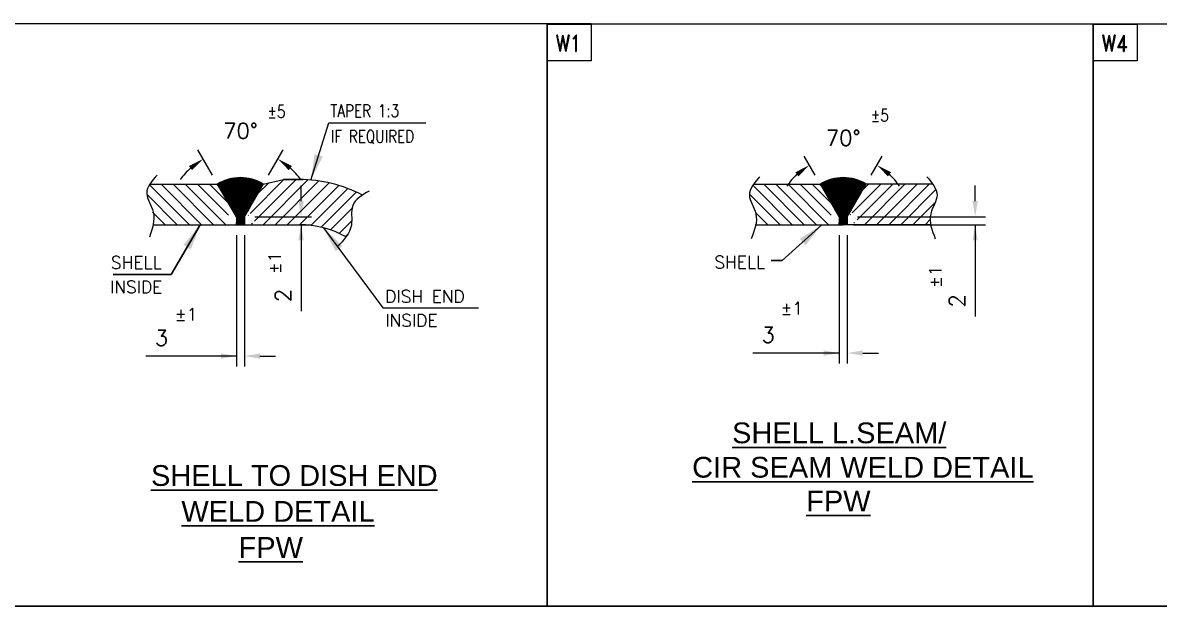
# Model space of a CAD drawing. Header units: inches. Extents: x 26960 to 35074, y -20333 to -19295.
# Drawn here: x 27200.8 to 27310.4, y -19666.7 to -19610.5 of the extents above; entities that cross this region are included whole.
import ezdxf

# ---------------------------------------------------------------- set-up
doc = ezdxf.new("R2010")
doc.units = ezdxf.units.IN
doc.header["$LTSCALE"] = 200
doc.header["$MEASUREMENT"] = 0
doc.linetypes.add('DASHED', pattern=[0.75, 0.5, -0.25])
for name, color, linetype, lineweight in [('AM_5', 3, 'Continuous', 15), ('HAT', 8, 'Continuous', 9), ('OBJECT', 7, 'Continuous', 18)]:
    doc.layers.add(name, color=color, linetype=linetype, lineweight=lineweight)
for name, color, linetype in [('DIM', 1, 'Continuous'), ('DIMENSION', 8, 'Continuous'), ('EQ', 7, 'Continuous'), ('EQPT', 6, 'Continuous'), ('hatch', 120, 'Continuous'), ('text', 3, 'Continuous')]:
    doc.layers.add(name, color=color, linetype=linetype)
doc.styles.add('ARIAL', font='arial.ttf')
doc.styles.add('ROMAND', font='romand.shx', dxfattribs={"width": 0.8})
doc.styles.add('ROMANS', font='romans.shx')
doc.styles.add('RS', font='ROMANS.shx', dxfattribs={"width": 0.8})
doc.dimstyles.new('VEP-5', dxfattribs={"dimscale": 0, "dimtxt": 2.5, "dimasz": 2.5, "dimexe": 1, "dimexo": 1, "dimgap": 1, "dimtad": 1, "dimdec": 0, "dimlfac": 20, "dimzin": 9, "dimdsep": 46, "dimtxsty": 'ROMANS', "dimcen": 0, "dimclrd": 256, "dimclre": 256, "dimclrt": 40, "dimadec": 0, "dimazin": 0, "dimtfac": 1, "dimtdec": 0, "dimtofl": 0, "dimtmove": 0, "dimatfit": 3, "dimfxl": 1.25, "dimlwd": -1, "dimlwe": -1, "dimarcsym": 0})
doc.dimstyles.new('VEP-8', dxfattribs={"dimscale": 0, "dimtxt": 2.5, "dimasz": 2.5, "dimexe": 1, "dimexo": 1, "dimgap": 1, "dimtad": 1, "dimdec": 0, "dimlfac": 20, "dimzin": 12, "dimdsep": 46, "dimtxsty": 'ROMANS', "dimcen": 0, "dimclrd": 256, "dimclre": 256, "dimclrt": 40, "dimadec": 0, "dimazin": 3, "dimtfac": 1, "dimtdec": 0, "dimtofl": 0, "dimtmove": 0, "dimatfit": 3, "dimfxl": 1, "dimlwd": -1, "dimlwe": -1, "dimarcsym": 0})

# ---------------------------------------------------------------- blocks, each defined once
blk = doc.blocks.new('*D95')
at = {"layer": 'AM_5', "transparency": 16777216}
for p, q in [((27227.63, -19627.65), (27227.63, -19626.15)), ((27223.17, -19629.15), (27228.63, -19629.15)), ((27223.17, -19629.92), (27228.63, -19629.92)), ((27227.63, -19629.92), (27227.63, -19638.25)), ((27227.63, -19631.42), (27227.63, -19632.92))]:
    blk.add_line(p, q, dxfattribs=at)
for points in [[(27227.38, -19627.65), (27227.88, -19627.65), (27227.63, -19629.15)], [(27227.88, -19631.42), (27227.38, -19631.42), (27227.63, -19629.92)]]:
    blk.add_solid(points, dxfattribs=at)
at = {"layer": 'Defpoints', "color": 0, "transparency": 16777216}
for p in [(27222.17, -19629.15), (27222.17, -19629.92), (27227.63, -19629.92)]:
    blk.add_point(p, dxfattribs=at)
at = {"layer": 'AM_5', "color": 40, "transparency": 16777216, "insert": (27225.88, -19636.75), "char_height": 1.5, "attachment_point": 5, "rotation": 90, "style": 'ROMANS'}
blk.add_mtext('2', dxfattribs=at)
blk = doc.blocks.new('*D96')
at = {"layer": 'AM_5', "transparency": 16777216}
for p, q in [((27221.4, -19630.92), (27221.4, -19643.58)), ((27222.17, -19630.92), (27222.17, -19643.58)), ((27221.4, -19642.58), (27212.67, -19642.58)), ((27219.9, -19642.58), (27218.4, -19642.58)), ((27223.67, -19642.58), (27225.17, -19642.58))]:
    blk.add_line(p, q, dxfattribs=at)
for points in [[(27219.9, -19642.83), (27219.9, -19642.33), (27221.4, -19642.58)], [(27223.67, -19642.33), (27223.67, -19642.83), (27222.17, -19642.58)]]:
    blk.add_solid(points, dxfattribs=at)
at = {"layer": 'Defpoints', "color": 0, "transparency": 16777216}
for p in [(27221.4, -19629.92), (27222.17, -19629.92), (27222.17, -19642.58)]:
    blk.add_point(p, dxfattribs=at)
at = {"layer": 'AM_5', "color": 40, "transparency": 16777216, "insert": (27214.17, -19640.83), "char_height": 1.5, "attachment_point": 5, "style": 'ROMANS'}
blk.add_mtext('3', dxfattribs=at)
blk = doc.blocks.new('*D97')
at = {"layer": 'AM_5', "transparency": 16777216}
for p, q in [((27219.09, -19625.15), (27217.69, -19622.72)), ((27224.48, -19625.15), (27225.89, -19622.72))]:
    blk.add_line(p, q, dxfattribs=at)
for start, end in [(131.962, 143.9241), (36.0759, 48.038)]:
    blk.add_arc((27221.79, -19629.82), 7.2, start, end, dxfattribs=at)
for points in [[(27217.12, -19624.67), (27216.83, -19624.27), (27218.19, -19623.59)], [(27226.75, -19624.27), (27226.45, -19624.67), (27225.39, -19623.59)]]:
    blk.add_solid(points, dxfattribs=at)
at = {"layer": 'Defpoints', "color": 0, "transparency": 16777216}
for p in [(27223.04, -19622.74), (27219.59, -19626.02), (27223.98, -19626.02), (27221.4, -19629.15), (27222.17, -19629.15)]:
    blk.add_point(p, dxfattribs=at)
at = {"layer": 'AM_5', "color": 40, "transparency": 16777216, "insert": (27221.79, -19620.88), "char_height": 1.5, "attachment_point": 5, "style": 'ROMANS'}
blk.add_mtext('70%%D', dxfattribs=at)
blk = doc.blocks.new('*D98')
at = {"layer": 'AM_5', "transparency": 16777216}
for p, q in [((27292.61, -19627.65), (27292.61, -19626.15)), ((27281.28, -19629.15), (27293.61, -19629.15)), ((27281.28, -19629.92), (27293.61, -19629.92)), ((27292.61, -19629.92), (27292.61, -19638.77)), ((27292.61, -19631.42), (27292.61, -19632.92))]:
    blk.add_line(p, q, dxfattribs=at)
for points in [[(27292.36, -19627.65), (27292.86, -19627.65), (27292.61, -19629.15)], [(27292.86, -19631.42), (27292.36, -19631.42), (27292.61, -19629.92)]]:
    blk.add_solid(points, dxfattribs=at)
at = {"layer": 'Defpoints', "color": 0, "transparency": 16777216}
for p in [(27280.28, -19629.15), (27280.28, -19629.92), (27292.61, -19629.92)]:
    blk.add_point(p, dxfattribs=at)
at = {"layer": 'AM_5', "color": 40, "transparency": 16777216, "insert": (27290.86, -19637.27), "char_height": 1.5, "attachment_point": 5, "rotation": 90, "style": 'ROMANS'}
blk.add_mtext('2', dxfattribs=at)
blk = doc.blocks.new('*D99')
at = {"layer": 'AM_5', "transparency": 16777216}
for p, q in [((27279.5, -19630.92), (27279.5, -19643.29)), ((27280.28, -19630.92), (27280.28, -19643.29)), ((27279.5, -19642.29), (27271.17, -19642.29)), ((27278, -19642.29), (27276.5, -19642.29)), ((27281.78, -19642.29), (27283.28, -19642.29))]:
    blk.add_line(p, q, dxfattribs=at)
for points in [[(27278, -19642.54), (27278, -19642.04), (27279.5, -19642.29)], [(27281.78, -19642.04), (27281.78, -19642.54), (27280.28, -19642.29)]]:
    blk.add_solid(points, dxfattribs=at)
at = {"layer": 'Defpoints', "color": 0, "transparency": 16777216}
for p in [(27279.5, -19629.92), (27280.28, -19629.92), (27280.28, -19642.29)]:
    blk.add_point(p, dxfattribs=at)
at = {"layer": 'AM_5', "color": 40, "transparency": 16777216, "insert": (27272.67, -19640.54), "char_height": 1.5, "attachment_point": 5, "style": 'ROMANS'}
blk.add_mtext('3', dxfattribs=at)
blk = doc.blocks.new('*D100')
at = {"layer": 'AM_5', "transparency": 16777216}
for p, q in [((27277.19, -19625.15), (27276.13, -19623.31)), ((27282.59, -19625.15), (27283.65, -19623.31))]:
    blk.add_line(p, q, dxfattribs=at)
for start, end in [(133.2143, 146.4286), (33.5714, 46.7857)]:
    blk.add_arc((27279.89, -19629.82), 6.52, start, end, dxfattribs=at)
for points in [[(27275.57, -19625.27), (27275.28, -19624.87), (27276.63, -19624.18)], [(27284.5, -19624.87), (27284.2, -19625.27), (27283.15, -19624.18)]]:
    blk.add_solid(points, dxfattribs=at)
at = {"layer": 'Defpoints', "color": 0, "transparency": 16777216}
for p in [(27281.02, -19623.4), (27277.69, -19626.02), (27282.09, -19626.02), (27279.5, -19629.15), (27280.28, -19629.15)]:
    blk.add_point(p, dxfattribs=at)
at = {"layer": 'AM_5', "color": 40, "transparency": 16777216, "insert": (27279.89, -19621.56), "char_height": 1.5, "attachment_point": 5, "style": 'ROMANS'}
blk.add_mtext('70%%D', dxfattribs=at)

msp = doc.modelspace()

# ---------------------------------------------------------------- hatches: boundary and pattern name
at = {"linetype": 'DASHED'}
h = msp.add_hatch(dxfattribs=at)
h.set_pattern_fill('ANSI37', color=5, scale=0.025)
h.set_pattern_definition([(45, (0, -10.1004485), (-0.0022097086912, 0.0022097086912), []), (135, (0, -10.1004485), (-0.0022097086912, -0.0022097086912), [])])
edge = h.paths.add_edge_path()
edge.add_arc((27221.78855, -19629.49864), 4.11449, 57.7370387, 122.2629613)
edge.add_line((27219.59222, -19626.0194), (27221.12378, -19628.67214))
edge.add_ellipse((27221.77697, -19629.51713), major_axis=(1.35806, 0), ratio=0.709682324, start_angle=60.3399087, end_angle=118.7490649, ccw=False)
edge.add_line((27222.44901, -19628.67962), (27223.98489, -19626.0194))
edge = h.paths.add_edge_path()
edge.add_line((27222.17488, -19629.15443), (27222.44901, -19628.67962))
edge.add_ellipse((27221.77697, -19629.51713), major_axis=(1.35806, 0), ratio=0.709682324, start_angle=60.3399087, end_angle=118.7490649)
edge.add_line((27221.12378, -19628.67214), (27221.40223, -19629.15443))
edge.add_line((27221.40223, -19629.15443), (27221.40223, -19629.91966))
edge.add_line((27221.40223, -19629.91966), (27221.78855, -19629.91966))
edge.add_line((27221.78855, -19629.91966), (27222.17488, -19629.91966))
edge.add_line((27222.17488, -19629.91966), (27222.17488, -19629.15443))
at = {"layer": 'DIMENSION', "linetype": 'DASHED', "ltscale": 80}
h = msp.add_hatch(dxfattribs=at)
h.set_pattern_fill('ANSI37', color=5, scale=0.05, angle=269.9830004)
h.set_pattern_definition([(314.983000393, (0, -10.1004485), (0.0044207284251, 0.0044181059507), []), (44.983000393, (0, -10.1004485), (-0.0044181059507, 0.0044207284251), [])])
edge = h.paths.add_edge_path()
edge.add_arc((27279.88907, -19629.49864), 4.11449, 57.7370387, 122.2629613)
edge.add_line((27277.69273, -19626.0194), (27279.22429, -19628.67214))
edge.add_ellipse((27279.87748, -19629.51713), major_axis=(1.35806, 0), ratio=0.709682324, start_angle=60.3399087, end_angle=118.7490649, ccw=False)
edge.add_line((27280.54953, -19628.67962), (27282.08541, -19626.0194))
edge = h.paths.add_edge_path()
edge.add_line((27280.27539, -19629.15443), (27280.54953, -19628.67962))
edge.add_ellipse((27279.87748, -19629.51713), major_axis=(1.35806, 0), ratio=0.709682324, start_angle=60.3399087, end_angle=118.7490649)
edge.add_line((27279.22429, -19628.67214), (27279.50274, -19629.15443))
edge.add_line((27279.50274, -19629.15443), (27279.50274, -19629.91966))
edge.add_line((27279.50274, -19629.91966), (27279.88907, -19629.91966))
edge.add_line((27279.88907, -19629.91966), (27280.27539, -19629.91966))
edge.add_line((27280.27539, -19629.91966), (27280.27539, -19629.15443))
at = {"layer": 'HAT', "lineweight": 15, "ltscale": 0.02}
h = msp.add_hatch(dxfattribs=at)
h.set_pattern_fill('ANSI31', color=256, scale=0.260018, angle=90)
h.set_pattern_definition([(135, (19827.7288, -15865.9087), (-0.58375623, -0.58375623), [])])
edge = h.paths.add_edge_path()
edge.add_ellipse((27221.77697, -19629.51713), major_axis=(1.35806, 0), ratio=0.709682324, start_angle=118.7490649, end_angle=204.686504, ccw=False)
edge.add_line((27221.12378, -19628.67214), (27219.72474, -19626.24893))
edge.add_line((27219.72474, -19626.24893), (27219.49521, -19626.0194))
edge.add_line((27219.49521, -19626.0194), (27213.05495, -19626.0194))
edge.add_spline(control_points=[(27213.05495, -19626.0194), (27212.90942, -19626.36015), (27212.4716, -19627.26182), (27213.46762, -19628.5925), (27213.4284, -19629.56561), (27213.35896, -19629.91966)], knot_values=[25.813643442, 25.813643442, 25.813643442, 25.813643442, 62.193451336, 120.652531272, 153.865408337, 153.865408337, 153.865408337, 153.865408337], degree=3, periodic=0)
edge.add_line((27213.35896, -19629.91966), (27220.54303, -19629.91966))
h = msp.add_hatch(dxfattribs=at)
h.set_pattern_fill('ANSI31', color=256, scale=0.260018)
h.set_pattern_definition([(45, (19827.7288, -15865.9087), (-0.58375623, 0.58375623), [])])
edge = h.paths.add_edge_path()
edge.add_line((27231.91337, -19631.07357), (27232.13084, -19630.8561))
edge.add_spline(control_points=[(27232.13084, -19630.8561), (27232.301, -19630.58246), (27232.67386, -19629.72455), (27232.21189, -19627.82084), (27233.50886, -19627.07248), (27234.19237, -19626.67809)], knot_values=[0, 0, 0, 0, 29.860544609, 88.319624545, 153.454325464, 153.454325464, 153.454325464, 153.454325464], degree=3, periodic=0)
edge.add_arc((27227.47519, -19638.58405), 13.01233, 62.2261364, 90)
edge.add_line((27227.47519, -19625.57172), (27225.95258, -19625.57172))
edge.add_line((27225.95258, -19625.57172), (27223.98489, -19626.0194))
edge.add_line((27223.98489, -19626.0194), (27222.44901, -19628.67962))
edge.add_ellipse((27221.77697, -19629.51713), major_axis=(1.35806, 0), ratio=0.709682324, start_angle=-24.686504, end_angle=60.3399087, ccw=False)
edge.add_line((27223.03226, -19629.91966), (27226.90515, -19629.91966))
edge.add_line((27226.90515, -19629.91966), (27227.47519, -19629.91966))
edge.add_arc((27227.47519, -19639.03173), 9.11206, 60.852018, 90, ccw=False)
h = msp.add_hatch(dxfattribs=at)
h.set_pattern_fill('ANSI31', color=256, scale=0.260018, angle=90)
h.set_pattern_definition([(135, (19885.8293, -15865.9087), (-0.58375623, -0.58375623), [])])
edge = h.paths.add_edge_path()
edge.add_ellipse((27279.87748, -19629.51713), major_axis=(1.35806, 0), ratio=0.709682324, start_angle=118.7490649, end_angle=204.686504, ccw=False)
edge.add_line((27279.22429, -19628.67214), (27277.82525, -19626.24893))
edge.add_line((27277.82525, -19626.24893), (27277.59572, -19626.0194))
edge.add_line((27277.59572, -19626.0194), (27271.24967, -19626.0194))
edge.add_spline(control_points=[(27271.24967, -19626.0194), (27271.00994, -19626.36015), (27270.57211, -19627.26182), (27271.56813, -19628.5925), (27271.52891, -19629.56561), (27271.45947, -19629.91966)], knot_values=[25.813643442, 25.813643442, 25.813643442, 25.813643442, 62.193451336, 120.652531272, 153.865408337, 153.865408337, 153.865408337, 153.865408337], degree=3, periodic=0)
edge.add_line((27271.45947, -19629.91966), (27278.64354, -19629.91966))
h = msp.add_hatch(dxfattribs=at)
h.set_pattern_fill('ANSI31,_O', color=256, scale=0.260018)
h.set_pattern_definition([(45, (26403.0524, -19649.5135), (-0.5837574, 0.5837574), [])])
edge = h.paths.add_edge_path()
edge.add_line((27282.08541, -19626.0194), (27280.54953, -19628.67962))
edge.add_ellipse((27279.87748, -19629.51713), major_axis=(1.35806, 0), ratio=0.709682324, start_angle=-24.686504, end_angle=60.3399087, ccw=False)
edge.add_line((27281.11143, -19629.91966), (27288.27994, -19629.91966))
edge.add_spline(control_points=[(27288.76128, -19631.27312), (27288.44448, -19630.46519), (27287.882, -19629.03072), (27289.20602, -19627.26182), (27288.7682, -19626.36015), (27288.52846, -19626.0194)], knot_values=[25.813643442, 25.813643442, 25.813643442, 25.813643442, 101.195715176, 159.654795112, 196.034603006, 196.034603006, 196.034603006, 196.034603006], degree=3, periodic=0)
edge.add_line((27288.52846, -19626.0194), (27282.08541, -19626.0194))

# ---------------------------------------------------------------- linework, layer by layer
at = {"color": 32, "lineweight": 15}
for points in [[(27251.35385, -19610.60415), (27255.58228, -19610.60415), (27255.58228, -19614.12702), (27251.35385, -19614.12702)], [(27303.9963, -19610.60415), (27308.22474, -19610.60415), (27308.22474, -19614.12702), (27303.9963, -19614.12702)]]:
    msp.add_lwpolyline(points, close=True, dxfattribs=at)
at = {"layer": 'DIM', "color": 4, "lineweight": 15, "ltscale": 0.01}
for p, q in [((27222.7843, -19629.91966, 0.07344), (27226.90515, -19629.91966, 0.07344)), ((27280.88481, -19629.91966, 0.07344), (27285.00567, -19629.91966, 0.07344))]:
    msp.add_line(p, q, dxfattribs=at)
at = {"layer": 'DIMENSION'}
for p, q in [((26991.25677, -19610.46234), (27413.06553, -19610.63292)), ((27251.35385, -19610.60415), (27251.35385, -19666.68635)), ((27303.9963, -19610.60415), (27303.9963, -19666.68635)), ((27413.05534, -19666.68635), (27194.76234, -19666.68635))]:
    msp.add_line(p, q, dxfattribs=at)
at = {"layer": 'EQ', "lineweight": 15, "ltscale": 4}
for p, q in [((27213.05663, -19626.0194, 0.07344), (27219.59222, -19626.0194, 0.07344)), ((27221.40223, -19629.15443, 0.07344), (27219.59222, -19626.0194, 0.07344)), ((27222.17488, -19629.15443, 0.07344), (27223.98489, -19626.0194, 0.07344)), ((27223.98489, -19626.0194, 0.07344), (27225.95258, -19625.57172, 0.07344)), ((27227.47519, -19625.57172, 0.07344), (27225.95258, -19625.57172, 0.07344)), ((27225.95258, -19625.57172, 0.07344), (27227.83265, -19625.57172, 0.07344)), ((27271.24967, -19626.0194, 0.07344), (27277.69273, -19626.0194, 0.07344)), ((27279.50274, -19629.15443, 0.07344), (27277.69273, -19626.0194, 0.07344)), ((27280.27539, -19629.15443, 0.07344), (27282.08541, -19626.0194, 0.07344)), ((27288.52846, -19626.0194, 0.07344), (27282.08541, -19626.0194, 0.07344)), ((27221.40223, -19629.15443, 0.07344), (27221.40223, -19629.91966, 0.07344)), ((27222.17488, -19629.15443, 0.07344), (27222.17488, -19629.91966, 0.07344)), ((27279.50274, -19629.15443, 0.07344), (27279.50274, -19629.91966, 0.07344)), ((27280.27539, -19629.15443, 0.07344), (27280.27539, -19629.91966, 0.07344)), ((27213.37111, -19629.91966, 0.07344), (27221.78855, -19629.91966, 0.07344)), ((27221.78855, -19629.91966, 0.07344), (27227.47519, -19629.91966, 0.07344)), ((27271.45947, -19629.91966, 0.07344), (27279.88907, -19629.91966, 0.07344)), ((27288.31867, -19629.91966, 0.07344), (27279.88907, -19629.91966, 0.07344))]:
    msp.add_line(p, q, dxfattribs=at)
for centre, radius, start, end in [((27221.78855, -19629.49864, 0.07344), 4.11449, 57.7370387, 122.2629613), ((27227.47519, -19638.58405, 0.07344), 13.01233, 62.220474, 90), ((27279.88907, -19629.49864, 0.07344), 4.11449, 57.7370387, 122.2629613), ((27227.47519, -19639.03173, 0.07344), 9.11206, 60.4567293, 90)]:
    msp.add_arc(centre, radius, start, end, dxfattribs=at)
at = {"layer": 'hatch', "lineweight": 15, "ltscale": 0.01}
for p, q in [((27219.72474, -19626.24893, 0.07344), (27219.49521, -19626.0194, 0.07344)), ((27277.82525, -19626.24893, 0.07344), (27277.59572, -19626.0194, 0.07344)), ((27231.91337, -19631.07357, 0.07344), (27232.14622, -19630.84072, 0.07344))]:
    msp.add_line(p, q, dxfattribs=at)
for points in [[(27213.74548, -19625.13719, 0.07344), (27212.7602, -19626.90224, 0.07344), (27213.37177, -19628.70117, 0.07344), (27213.01945, -19631.1111, 0.07344)], [(27271.83229, -19625.2992, 0.07344), (27270.84701, -19627.06425, 0.07344), (27271.45859, -19628.86318, 0.07344), (27271.01686, -19631.27312, 0.07344)], [(27287.94584, -19625.2992, 0.07344), (27288.93112, -19627.06425, 0.07344), (27288.31955, -19628.86318, 0.07344), (27288.76128, -19631.27312, 0.07344)], [(27234.19237, -19626.67809, 0.07344), (27232.60539, -19628.07926, 0.07344), (27232.48011, -19629.97517, 0.07344), (27231.14772, -19632.0313, 0.07344)]]:
    msp.add_spline(points, degree=3, dxfattribs=at)

# ---------------------------------------------------------------- texts
at = {"layer": 'DIMENSION', "style": 'RS'}
msp.add_text('±1', height=1.2, dxfattribs=at).set_placement((27215.46113, -19639.16462, 0.07344))
at = {"layer": 'EQPT', "style": 'ARIAL'}
for s, p in [('%%USHELL L.SEAM/', (27269.17777, -19650.97902, 0.07658)), ('%%UCIR SEAM WELD DETAIL', (27265.32987, -19654.29221, 0.07658)), ('%%USHELL TO DISH END', (27213.16528, -19655.08717, -1.03127)), ('%%UFPW', (27276.32084, -19657.54944, 0.07658)), ('%%UWELD DETAIL', (27216.09306, -19658.5463, -1.03127)), ('%%UFPW', (27221.60766, -19662.02045, -1.02813))]:
    msp.add_text(s, height=2, dxfattribs=at).set_placement(p)
at = {"layer": 'OBJECT', "color": 3, "lineweight": 15, "style": 'RS', "width": 0.8}
for s, p in [('TAPER 1:3', (27230.46756, -19619.54778, 0.07344)), ('IF REQUIRED', (27230.50516, -19622.01172, 0.07344))]:
    msp.add_text(s, height=1.2, dxfattribs=at).set_placement(p)
at = {"layer": 'OBJECT', "color": 3, "lineweight": 15, "style": 'RS'}
for s, p in [('SHELL', (27209.30269, -19634.1653, 0.07344)), ('SHELL', (27267.46633, -19634.12792, 0.07344)), ('INSIDE', (27209.21698, -19636.52517, 0.07344)), ('DISH END', (27235.74044, -19637.43378, -1.02813)), ('±1', (27273.85972, -19638.56771, 0.07344)), ('INSIDE', (27235.74164, -19639.74158, -1.02813))]:
    msp.add_text(s, height=1.2, dxfattribs=at).set_placement(p)
for p in [(27225.6946, -19634.67542, 0.07344), (27289.35983, -19636.01204, 0.07344)]:
    msp.add_text('±1', height=1.2, rotation=90, dxfattribs=at).set_placement(p)
at = {"layer": 'OBJECT', "color": 3, "lineweight": 15, "char_height": 1.2, "attachment_point": 5, "style": 'RS'}
for insert in [(27225.26558, -19619.019, 0.07344), (27283.42302, -19619.37517, 0.07344)]:
    msp.add_mtext('%%P5', dxfattribs=dict(at, insert=insert))
at = {"layer": 'text', "color": 64, "lineweight": 15, "attachment_point": 5, "style": 'ROMAND'}
for s, insert, char_height in [('\\A1;W1', (27253.40659, -19612.44392), 1.574679), ('\\A1;W4', (27306.04905, -19612.44392), 1.5747)]:
    msp.add_mtext(s, dxfattribs=dict(at, insert=insert, char_height=char_height))

# ---------------------------------------------------------------- dimensions: what is measured, and where the dimension line sits
at = {"layer": 'AM_5'}
for base, line1, line2, picture, middle in [((27223.03843, -19622.73516), ((27221.40223, -19629.15443, 0.07344), (27219.59222, -19626.0194, 0.07344)), ((27222.17488, -19629.15443, 0.07344), (27223.98489, -19626.0194, 0.07344)), '*D97', (27221.78855, -19622.62581, 0.07344)), ((27281.02095, -19623.40432), ((27279.50274, -19629.15443, 0.07344), (27277.69273, -19626.0194, 0.07344)), ((27280.27539, -19629.15443, 0.07344), (27282.08541, -19626.0194, 0.07344)), '*D100', (27279.88907, -19623.30529, 0.07344))]:
    dim = msp.add_angular_dim_2l(base=base, line1=line1, line2=line2, text='70%%D', dimstyle='VEP-5', override={"dimscale": 1, "dimtxt": 1.5, "dimasz": 1.5}, dxfattribs=at)
    dim.commit()
    dim.dimension.update_dxf_attribs({"geometry": picture, "text_midpoint": middle, "dimtype": 162})
for base, p1, p2, picture, middle in [((27227.62905, -19629.91966, 0.07344), (27222.17488, -19629.15443, 0.07344), (27222.17488, -19629.91966, 0.07344), '*D95', (27227.62905, -19636.753, 0.07344)), ((27292.60747, -19629.91966, 0.07344), (27280.27539, -19629.15443, 0.07344), (27280.27539, -19629.91966, 0.07344), '*D98', (27292.60747, -19637.26681, 0.07344))]:
    dim = msp.add_linear_dim(base=base, p1=p1, p2=p2, angle=90, text='2', dimstyle='VEP-5', override={"dimscale": 1, "dimtxt": 1.5, "dimasz": 1.5}, dxfattribs=at)
    dim.commit()
    dim.dimension.update_dxf_attribs({"geometry": picture, "text_midpoint": middle, "dimtype": 160})
for base, p1, p2, picture, middle in [((27222.17488, -19642.57834, 0.07344), (27221.40223, -19629.91966, 0.07344), (27222.17488, -19629.91966, 0.07344), '*D96', (27214.16945, -19642.57834, 0.07344)), ((27280.27539, -19642.28589, 0.07344), (27279.50274, -19629.91966, 0.07344), (27280.27539, -19629.91966, 0.07344), '*D99', (27272.66941, -19642.28589, 0.07344))]:
    dim = msp.add_linear_dim(base=base, p1=p1, p2=p2, text='3', dimstyle='VEP-5', override={"dimscale": 1, "dimtxt": 1.5, "dimasz": 1.5}, dxfattribs=at)
    dim.commit()
    dim.dimension.update_dxf_attribs({"geometry": picture, "text_midpoint": middle, "dimtype": 160})

# ---------------------------------------------------------------- leaders
for points, dimstyle, override in [([(27228.58027, -19625.61873, 0.07344), (27230.31914, -19620.11346, 0.07344), (27239.66412, -19620.11346, 0.07344)], 'VEP-8', {"dimscale": 1, "dimclrd": 8, "dimclre": 8}), ([(27229.79846, -19630.22082, -1.02813), (27235.52736, -19637.92394, -1.02813), (27244.72657, -19637.92394, -1.02813)], 'VEP-5', {"dimscale": 1, "dimtxt": 1.5})]:
    msp.add_leader(points, dimstyle=dimstyle, override=override, dxfattribs=at)
at = {"layer": 'DIM', "lineweight": 15, "ltscale": 0.8}
for points in [[(27217.91507, -19629.91966, 0.07344), (27215.09546, -19634.72803, 0.07344), (27209.53113, -19634.72803, 0.07344)], [(27277.83022, -19629.91966, 0.07344), (27273.99947, -19633.38692, 0.07344), (27272.94344, -19633.38692, 0.07344)]]:
    msp.add_leader(points, dimstyle='VEP-8', override={"dimscale": 1}, dxfattribs=at)

doc.saveas('drawing.dxf')
